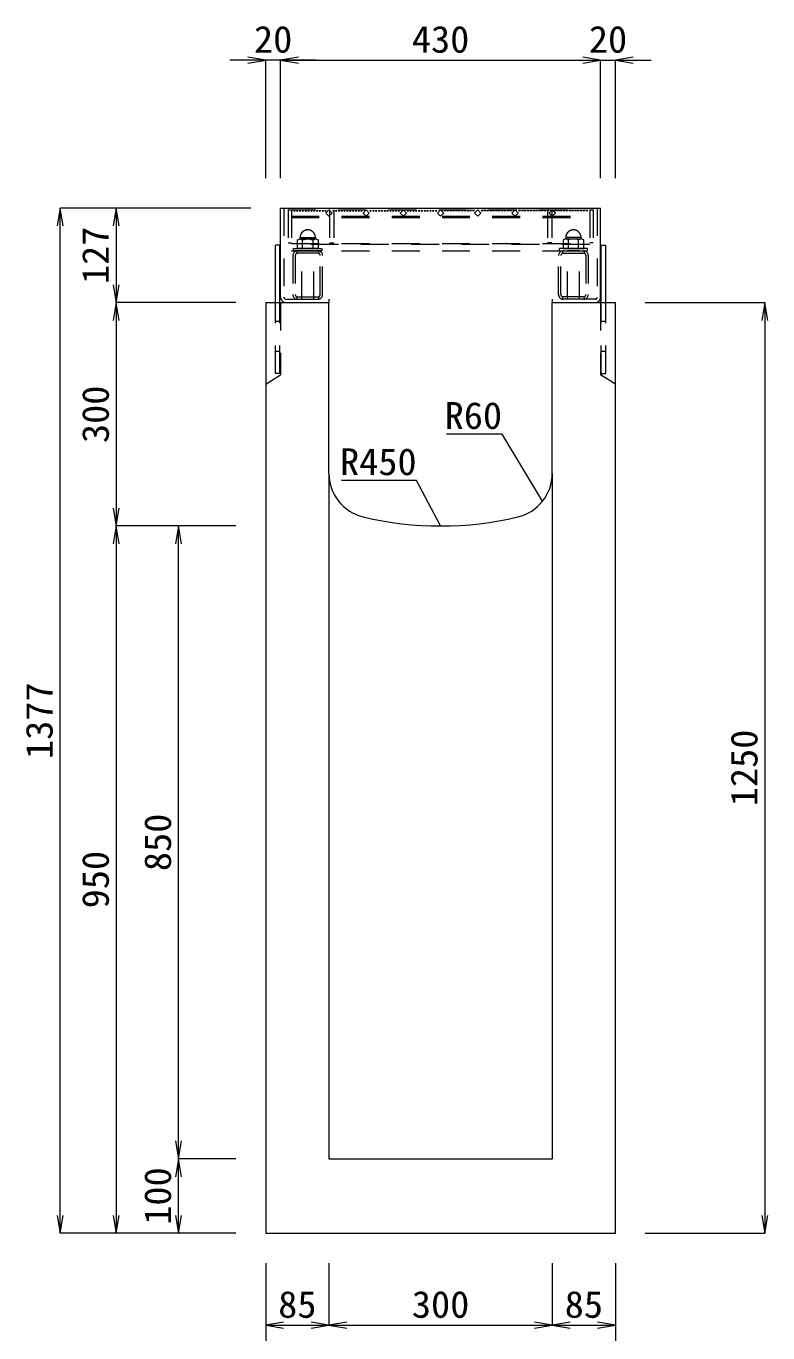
# Model space of a CAD drawing. Units: millimetres at full size; some dimension numbers follow another scale. Extents: x -734 to 58102, y 49499 to 87169.
# Drawn here: x 12753 to 13749, y 64839 to 66594 of the extents above; entities that cross this region are included whole.
import ezdxf
from ezdxf.enums import TextEntityAlignment as Align

# ---------------------------------------------------------------- set-up
doc = ezdxf.new("R2010")
doc.units = ezdxf.units.MM
doc.header["$LTSCALE"] = 50
doc.linetypes.add('USER1', pattern=[1.35, 0.75, -0.6])
for name, color, linetype, lineweight in [('寸法線', 7, 'Continuous', 13), ('引出線', 4, 'Continuous', 13), ('本体', 2, 'Continuous', 20), ('ｸﾞﾚｰﾁﾝｸﾞ', 7, 'USER1', 9)]:
    doc.layers.add(name, color=color, linetype=linetype, lineweight=lineweight)
doc.styles.add('ＭＳ 明朝', font='')
doc.styles.get('ＭＳ 明朝').set_extended_font_data('MS Mincho')

# ---------------------------------------------------------------- blocks, each defined once
blk = doc.blocks.new('open_arrow')
at = {"color": 0, "linetype": 'Continuous', "lineweight": -2}
blk.add_lwpolyline([(7.5, 1.25), (0, 0), (7.5, -1.25)], dxfattribs=at)

msp = doc.modelspace()

# ---------------------------------------------------------------- linework, layer by layer
at = {"layer": '寸法線'}
for p, q in [((13142.5, 66548.39), (13026.5, 66548.39)), ((13074.5, 66389.67), (13074.5, 66548.39)), ((13094.5, 66548.39), (13524.5, 66548.39)), ((13094.5, 66389.67), (13094.5, 66548.39)), ((13094.5, 66389.67), (13094.5, 66548.39)), ((13476.5, 66548.39), (13592.5, 66548.39)), ((13524.5, 66389.67), (13524.5, 66548.39)), ((13524.5, 66389.67), (13524.5, 66548.39)), ((13544.5, 66389.67), (13544.5, 66548.39)), ((12798.14, 64972.65), (12798.14, 66349.65)), ((13054.48, 66349.65), (12798.14, 66349.65)), ((12873.69, 66349.65), (12873.69, 66222.65)), ((13054.48, 66349.65), (12873.69, 66349.65)), ((13034.48, 66222.65), (12873.69, 66222.65)), ((12873.69, 66222.65), (12873.69, 65922.65)), ((13034.48, 66222.65), (12873.69, 66222.65)), ((13584.52, 66222.65), (13745.31, 66222.65)), ((13745.31, 66222.65), (13745.31, 64972.65)), ((12873.69, 65922.65), (12873.69, 64972.65)), ((13034.48, 65922.65), (12873.69, 65922.65)), ((13034.48, 65922.65), (12873.69, 65922.65)), ((12957.29, 65072.65), (12957.29, 65922.65)), ((13034.48, 65922.65), (12957.29, 65922.65)), ((13034.48, 65072.65), (12957.29, 65072.65)), ((12957.29, 64972.65), (12957.29, 65072.65)), ((13034.48, 65072.65), (12957.29, 65072.65)), ((13034.48, 64972.65), (12798.14, 64972.65)), ((13034.48, 64972.65), (12873.69, 64972.65)), ((13034.48, 64972.65), (12957.29, 64972.65)), ((13584.52, 64972.65), (13745.31, 64972.65)), ((13074.5, 64932.63), (13074.5, 64770.06)), ((13074.5, 64932.63), (13074.5, 64849.11)), ((13159.5, 64932.63), (13159.5, 64849.11)), ((13159.5, 64932.63), (13159.5, 64849.11)), ((13459.5, 64932.63), (13459.5, 64849.11)), ((13459.5, 64932.63), (13459.5, 64849.11)), ((13544.5, 64932.63), (13544.5, 64770.06)), ((13544.5, 64932.63), (13544.5, 64849.11)), ((13074.5, 64849.11), (13159.5, 64849.11)), ((13159.5, 64849.11), (13459.5, 64849.11)), ((13459.5, 64849.11), (13544.5, 64849.11))]:
    msp.add_line(p, q, dxfattribs=at)
at = {"layer": '引出線'}
for points in [[(13446.57, 65955.96), (13392.16, 66045.86), (13317.49, 66045.86)], [(13309.5, 65922.65), (13277.28, 65983.79), (13176.27, 65983.79)]]:
    msp.add_lwpolyline(points, dxfattribs=at)
at = {"layer": '本体'}
for p, q in [((13074.5, 66222.65), (13074.5, 64972.65)), ((13074.5, 66222.65), (13159.5, 66222.65)), ((13159.5, 65993.17), (13159.5, 66222.65)), ((13459.5, 65993.17), (13459.5, 66222.65)), ((13459.5, 66222.65), (13544.5, 66222.65)), ((13544.5, 64972.65), (13544.5, 66222.65)), ((13159.5, 65993.17), (13159.5, 65072.65)), ((13459.5, 65993.17), (13459.5, 65072.65)), ((13159.5, 65072.65), (13459.5, 65072.65)), ((13074.5, 64972.65), (13544.5, 64972.65))]:
    msp.add_line(p, q, dxfattribs=at)
at = {"layer": '本体', "linetype": 'USER1', "lineweight": 9}
for p, q in [((13094.51, 66222.65), (13094.51, 66125.65)), ((13524.51, 66222.65), (13524.51, 66125.65)), ((13074.51, 66113.14), (13094.51, 66125.65)), ((13544.51, 66113.14), (13524.51, 66125.65))]:
    msp.add_line(p, q, dxfattribs=at)
at = {"layer": '本体'}
for centre, radius, start, end in [((13219.5, 65993.17), 60, 180, 256.65785), ((13399.5, 65993.17), 60, 283.34237, 0), ((13309.5, 66372.65), 450, 256.65777, 283.34225)]:
    msp.add_arc(centre, radius, start, end, dxfattribs=at)
at = {"layer": 'ｸﾞﾚｰﾁﾝｸﾞ', "linetype": 'Continuous'}
for p, q in [((13094.5, 66349.65), (13524.5, 66349.65)), ((13094.5, 66230.28), (13094.5, 66349.65)), ((13524.5, 66222.65), (13524.5, 66349.65)), ((13093.5, 66299.64), (13087.5, 66299.64)), ((13087.5, 66222.65), (13087.5, 66299.64)), ((13093.5, 66222.65), (13093.5, 66299.64)), ((13525.5, 66299.64), (13531.5, 66299.64)), ((13525.5, 66222.65), (13525.5, 66299.64)), ((13531.5, 66222.65), (13531.5, 66299.64))]:
    msp.add_line(p, q, dxfattribs=at)
at = {"layer": 'ｸﾞﾚｰﾁﾝｸﾞ'}
for p, q in [((13099, 66349.65), (13099, 66230.15)), ((13104.5, 66347.15), (13104.5, 66303.15)), ((13109, 66347.15), (13109, 66303.15)), ((13109, 66347.15), (13109, 66292.15)), ((13112.2, 66347.15), (13113.1, 66345.05)), ((13113.1, 66345.05), (13114, 66347.15)), ((13116, 66347.15), (13116.9, 66345.05)), ((13116.9, 66345.05), (13117.8, 66347.15)), ((13119.8, 66347.15), (13120.7, 66345.05)), ((13120.7, 66345.05), (13121.6, 66347.15)), ((13123.6, 66347.15), (13124.5, 66345.05)), ((13124.5, 66345.05), (13125.4, 66347.15)), ((13127.4, 66347.15), (13128.3, 66345.05)), ((13128.3, 66345.05), (13129.2, 66347.15)), ((13131.2, 66347.15), (13132.1, 66345.05)), ((13132.1, 66345.05), (13133, 66347.15)), ((13135, 66347.15), (13135.9, 66345.05)), ((13135.9, 66345.05), (13136.8, 66347.15)), ((13138.8, 66347.15), (13139.7, 66345.05)), ((13139.7, 66345.05), (13140.6, 66347.15)), ((13142.6, 66347.15), (13143.5, 66345.05)), ((13143.5, 66345.05), (13144.4, 66347.15)), ((13146.4, 66347.15), (13147.3, 66345.05)), ((13147.3, 66345.05), (13148.2, 66347.15)), ((13150.2, 66347.15), (13151.1, 66345.05)), ((13151.1, 66345.05), (13152, 66347.15)), ((13154, 66347.15), (13154.9, 66345.05)), ((13154.9, 66345.05), (13155.8, 66347.15)), ((13159.5, 66347.15), (13155.26, 66342.91)), ((13163.74, 66342.91), (13159.5, 66347.15)), ((13160, 66347.15), (13160, 66303.15)), ((13164.5, 66347.15), (13165.4, 66345.05)), ((13165.4, 66345.05), (13166.3, 66347.15)), ((13166, 66347.15), (13166, 66303.15)), ((13168.3, 66347.15), (13169.2, 66345.05)), ((13169.2, 66345.05), (13170.1, 66347.15)), ((13172.1, 66347.15), (13173, 66345.05)), ((13173, 66345.05), (13173.9, 66347.15)), ((13175.9, 66347.15), (13176.8, 66345.05)), ((13176.8, 66345.05), (13177.7, 66347.15)), ((13179.7, 66347.15), (13180.6, 66345.05)), ((13180.6, 66345.05), (13181.5, 66347.15)), ((13183.5, 66347.15), (13184.4, 66345.05)), ((13184.4, 66345.05), (13185.3, 66347.15)), ((13187.3, 66347.15), (13188.2, 66345.05)), ((13188.2, 66345.05), (13189.1, 66347.15)), ((13191.1, 66347.15), (13192, 66345.05)), ((13192, 66345.05), (13192.9, 66347.15)), ((13194.9, 66347.15), (13195.8, 66345.05)), ((13195.8, 66345.05), (13196.7, 66347.15)), ((13198.7, 66347.15), (13199.6, 66345.05)), ((13199.6, 66345.05), (13200.5, 66347.15)), ((13202.5, 66347.15), (13203.4, 66345.05)), ((13203.4, 66345.05), (13204.3, 66347.15)), ((13209.5, 66347.15), (13205.26, 66342.91)), ((13213.74, 66342.91), (13209.5, 66347.15)), ((13214.5, 66347.15), (13215.4, 66345.05)), ((13215.4, 66345.05), (13216.3, 66347.15)), ((13218.3, 66347.15), (13219.2, 66345.05)), ((13219.2, 66345.05), (13220.1, 66347.15)), ((13222.1, 66347.15), (13223, 66345.05)), ((13223, 66345.05), (13223.9, 66347.15)), ((13225.9, 66347.15), (13226.8, 66345.05)), ((13226.8, 66345.05), (13227.7, 66347.15)), ((13229.7, 66347.15), (13230.6, 66345.05)), ((13230.6, 66345.05), (13231.5, 66347.15)), ((13233.5, 66347.15), (13234.4, 66345.05)), ((13234.4, 66345.05), (13235.3, 66347.15)), ((13237.3, 66347.15), (13238.2, 66345.05)), ((13238.2, 66345.05), (13239.1, 66347.15)), ((13241.1, 66347.15), (13242, 66345.05)), ((13242, 66345.05), (13242.9, 66347.15)), ((13244.9, 66347.15), (13245.8, 66345.05)), ((13245.8, 66345.05), (13246.7, 66347.15)), ((13248.7, 66347.15), (13249.6, 66345.05)), ((13249.6, 66345.05), (13250.5, 66347.15)), ((13252.5, 66347.15), (13253.4, 66345.05)), ((13253.4, 66345.05), (13254.3, 66347.15)), ((13259.5, 66347.15), (13255.26, 66342.91)), ((13263.74, 66342.91), (13259.5, 66347.15)), ((13264.5, 66347.15), (13265.4, 66345.05)), ((13265.4, 66345.05), (13266.3, 66347.15)), ((13268.3, 66347.15), (13269.2, 66345.05)), ((13269.2, 66345.05), (13270.1, 66347.15)), ((13272.1, 66347.15), (13273, 66345.05)), ((13273, 66345.05), (13273.9, 66347.15)), ((13275.9, 66347.15), (13276.8, 66345.05)), ((13276.8, 66345.05), (13277.7, 66347.15)), ((13279.7, 66347.15), (13280.6, 66345.05)), ((13280.6, 66345.05), (13281.5, 66347.15)), ((13283.5, 66347.15), (13284.4, 66345.05)), ((13284.4, 66345.05), (13285.3, 66347.15)), ((13287.3, 66347.15), (13288.2, 66345.05)), ((13288.2, 66345.05), (13289.1, 66347.15)), ((13291.1, 66347.15), (13292, 66345.05)), ((13292, 66345.05), (13292.9, 66347.15)), ((13294.9, 66347.15), (13295.8, 66345.05)), ((13295.8, 66345.05), (13296.7, 66347.15)), ((13298.7, 66347.15), (13299.6, 66345.05)), ((13299.6, 66345.05), (13300.5, 66347.15)), ((13302.5, 66347.15), (13303.4, 66345.05)), ((13303.4, 66345.05), (13304.3, 66347.15)), ((13309.5, 66347.15), (13305.26, 66342.91)), ((13309.5, 66347.15), (13313.74, 66342.91)), ((13315.6, 66345.05), (13314.7, 66347.15)), ((13316.5, 66347.15), (13315.6, 66345.05)), ((13319.4, 66345.05), (13318.5, 66347.15)), ((13320.3, 66347.15), (13319.4, 66345.05)), ((13323.2, 66345.05), (13322.3, 66347.15)), ((13324.1, 66347.15), (13323.2, 66345.05)), ((13327, 66345.05), (13326.1, 66347.15)), ((13327.9, 66347.15), (13327, 66345.05)), ((13330.8, 66345.05), (13329.9, 66347.15)), ((13331.7, 66347.15), (13330.8, 66345.05)), ((13334.6, 66345.05), (13333.7, 66347.15)), ((13335.5, 66347.15), (13334.6, 66345.05)), ((13338.4, 66345.05), (13337.5, 66347.15)), ((13339.3, 66347.15), (13338.4, 66345.05)), ((13342.2, 66345.05), (13341.3, 66347.15)), ((13343.1, 66347.15), (13342.2, 66345.05)), ((13346, 66345.05), (13345.1, 66347.15)), ((13346.9, 66347.15), (13346, 66345.05)), ((13349.8, 66345.05), (13348.9, 66347.15)), ((13350.7, 66347.15), (13349.8, 66345.05)), ((13353.6, 66345.05), (13352.7, 66347.15)), ((13354.5, 66347.15), (13353.6, 66345.05)), ((13355.26, 66342.91), (13359.5, 66347.15)), ((13359.5, 66347.15), (13363.74, 66342.91)), ((13365.6, 66345.05), (13364.7, 66347.15)), ((13366.5, 66347.15), (13365.6, 66345.05)), ((13369.4, 66345.05), (13368.5, 66347.15)), ((13370.3, 66347.15), (13369.4, 66345.05)), ((13373.2, 66345.05), (13372.3, 66347.15)), ((13374.1, 66347.15), (13373.2, 66345.05)), ((13377, 66345.05), (13376.1, 66347.15)), ((13377.9, 66347.15), (13377, 66345.05)), ((13380.8, 66345.05), (13379.9, 66347.15)), ((13381.7, 66347.15), (13380.8, 66345.05)), ((13384.6, 66345.05), (13383.7, 66347.15)), ((13385.5, 66347.15), (13384.6, 66345.05)), ((13388.4, 66345.05), (13387.5, 66347.15)), ((13389.3, 66347.15), (13388.4, 66345.05)), ((13392.2, 66345.05), (13391.3, 66347.15)), ((13393.1, 66347.15), (13392.2, 66345.05)), ((13396, 66345.05), (13395.1, 66347.15)), ((13396.9, 66347.15), (13396, 66345.05)), ((13399.8, 66345.05), (13398.9, 66347.15)), ((13400.7, 66347.15), (13399.8, 66345.05)), ((13403.6, 66345.05), (13402.7, 66347.15)), ((13404.5, 66347.15), (13403.6, 66345.05)), ((13405.26, 66342.91), (13409.5, 66347.15)), ((13409.5, 66347.15), (13413.74, 66342.91)), ((13415.6, 66345.05), (13414.7, 66347.15)), ((13416.5, 66347.15), (13415.6, 66345.05)), ((13419.4, 66345.05), (13418.5, 66347.15)), ((13420.3, 66347.15), (13419.4, 66345.05)), ((13423.2, 66345.05), (13422.3, 66347.15)), ((13424.1, 66347.15), (13423.2, 66345.05)), ((13427, 66345.05), (13426.1, 66347.15)), ((13427.9, 66347.15), (13427, 66345.05)), ((13430.8, 66345.05), (13429.9, 66347.15)), ((13431.7, 66347.15), (13430.8, 66345.05)), ((13434.6, 66345.05), (13433.7, 66347.15)), ((13435.5, 66347.15), (13434.6, 66345.05)), ((13438.4, 66345.05), (13437.5, 66347.15)), ((13439.3, 66347.15), (13438.4, 66345.05)), ((13442.2, 66345.05), (13441.3, 66347.15)), ((13443.1, 66347.15), (13442.2, 66345.05)), ((13446, 66345.05), (13445.1, 66347.15)), ((13446.9, 66347.15), (13446, 66345.05)), ((13449.8, 66345.05), (13448.9, 66347.15)), ((13450.7, 66347.15), (13449.8, 66345.05)), ((13453.6, 66345.05), (13452.7, 66347.15)), ((13453, 66347.15), (13453, 66303.15)), ((13454.5, 66347.15), (13453.6, 66345.05)), ((13455.26, 66342.91), (13459.5, 66347.15)), ((13459, 66347.15), (13459, 66303.15)), ((13459.5, 66347.15), (13463.74, 66342.91)), ((13464.1, 66345.05), (13463.2, 66347.15)), ((13465, 66347.15), (13464.1, 66345.05)), ((13467.9, 66345.05), (13467, 66347.15)), ((13468.8, 66347.15), (13467.9, 66345.05)), ((13471.7, 66345.05), (13470.8, 66347.15)), ((13472.6, 66347.15), (13471.7, 66345.05)), ((13475.5, 66345.05), (13474.6, 66347.15)), ((13476.4, 66347.15), (13475.5, 66345.05)), ((13479.3, 66345.05), (13478.4, 66347.15)), ((13480.2, 66347.15), (13479.3, 66345.05)), ((13483.1, 66345.05), (13482.2, 66347.15)), ((13484, 66347.15), (13483.1, 66345.05)), ((13486.9, 66345.05), (13486, 66347.15)), ((13487.8, 66347.15), (13486.9, 66345.05)), ((13490.7, 66345.05), (13489.8, 66347.15)), ((13491.6, 66347.15), (13490.7, 66345.05)), ((13494.5, 66345.05), (13493.6, 66347.15)), ((13495.4, 66347.15), (13494.5, 66345.05)), ((13498.3, 66345.05), (13497.4, 66347.15)), ((13499.2, 66347.15), (13498.3, 66345.05)), ((13502.1, 66345.05), (13501.2, 66347.15)), ((13503, 66347.15), (13502.1, 66345.05)), ((13505.9, 66345.05), (13505, 66347.15)), ((13506.8, 66347.15), (13505.9, 66345.05)), ((13510, 66347.15), (13510, 66303.15)), ((13510, 66347.15), (13510, 66292.15)), ((13514.5, 66347.15), (13514.5, 66303.15)), ((13520, 66349.65), (13520, 66230.15)), ((13109, 66338.65), (13510, 66338.65)), ((13109, 66337.15), (13510, 66337.15)), ((13155.26, 66342.91), (13159.5, 66338.66)), ((13159.5, 66338.66), (13163.74, 66342.91)), ((13159.5, 66338.66), (13160, 66339.16)), ((13205.26, 66342.91), (13209.5, 66338.66)), ((13209.5, 66338.66), (13213.74, 66342.91)), ((13255.26, 66342.91), (13259.5, 66338.66)), ((13259.5, 66338.66), (13263.74, 66342.91)), ((13305.26, 66342.91), (13309.5, 66338.66)), ((13313.74, 66342.91), (13309.5, 66338.66)), ((13359.5, 66338.66), (13355.26, 66342.91)), ((13363.74, 66342.91), (13359.5, 66338.66)), ((13409.5, 66338.66), (13405.26, 66342.91)), ((13413.74, 66342.91), (13409.5, 66338.66)), ((13459.5, 66338.66), (13455.26, 66342.91)), ((13459.5, 66338.66), (13459, 66339.16)), ((13463.74, 66342.91), (13459.5, 66338.66)), ((13120.61, 66310.15), (13141.39, 66310.15)), ((13120.61, 66308.15), (13120.61, 66310.15)), ((13141.39, 66310.15), (13141.39, 66308.15)), ((13498.39, 66310.15), (13477.61, 66310.15)), ((13477.61, 66310.15), (13477.61, 66308.15)), ((13498.39, 66308.15), (13498.39, 66310.15)), ((13104.5, 66303.15), (13109, 66303.15)), ((13109, 66302.15), (13510, 66302.15)), ((13510, 66300.65), (13109, 66300.65)), ((13112, 66295.15), (13150, 66295.15)), ((13112, 66295.15), (13131, 66295.15)), ((13112, 66292.15), (13112, 66295.15)), ((13117.15, 66306.95), (13120.61, 66308.15)), ((13117.15, 66295.15), (13117.15, 66306.95)), ((13131, 66295.15), (13117.15, 66295.15)), ((13120.61, 66308.15), (13124.08, 66306.95)), ((13141.39, 66308.15), (13120.61, 66308.15)), ((13124.08, 66306.95), (13131, 66308.15)), ((13124.08, 66295.15), (13124.08, 66306.95)), ((13131, 66295.15), (13124.08, 66295.15)), ((13131, 66308.15), (13137.93, 66306.95)), ((13144.85, 66295.15), (13131, 66295.15)), ((13137.93, 66306.95), (13141.39, 66308.15)), ((13137.93, 66306.95), (13137.93, 66295.15)), ((13141.39, 66308.15), (13144.85, 66306.95)), ((13144.85, 66306.95), (13144.85, 66295.15)), ((13150, 66295.15), (13150, 66292.15)), ((13160, 66303.15), (13166, 66303.15)), ((13459, 66303.15), (13453, 66303.15)), ((13507, 66295.15), (13469, 66295.15)), ((13469, 66295.15), (13469, 66292.15)), ((13477.61, 66308.15), (13474.15, 66306.95)), ((13474.15, 66306.95), (13474.15, 66295.15)), ((13474.15, 66295.15), (13488, 66295.15)), ((13481.07, 66306.95), (13477.61, 66308.15)), ((13477.61, 66308.15), (13498.39, 66308.15)), ((13488, 66308.15), (13481.07, 66306.95)), ((13481.07, 66306.95), (13481.07, 66295.15)), ((13494.92, 66306.95), (13488, 66308.15)), ((13488, 66295.15), (13501.85, 66295.15)), ((13507, 66295.15), (13488, 66295.15)), ((13488, 66295.15), (13494.92, 66295.15)), ((13498.39, 66308.15), (13494.92, 66306.95)), ((13494.92, 66295.15), (13494.92, 66306.95)), ((13501.85, 66306.95), (13498.39, 66308.15)), ((13501.85, 66295.15), (13501.85, 66306.95)), ((13507, 66292.15), (13507, 66295.15)), ((13514.5, 66303.15), (13510, 66303.15)), ((13109, 66292.15), (13510, 66292.15)), ((13111, 66285.75), (13111, 66233.55)), ((13150, 66292.15), (13112, 66292.15)), ((13114.2, 66285.75), (13114.2, 66233.55)), ((13116.5, 66292.09), (13116.5, 66288.82)), ((13144.6, 66292.15), (13117.4, 66292.15)), ((13144.6, 66292.15), (13117.4, 66292.15)), ((13144.6, 66288.95), (13117.4, 66288.95)), ((13123, 66227.15), (13123, 66292.15)), ((13123, 66292.15), (13139, 66292.15)), ((13139, 66227.15), (13139, 66292.15)), ((13145.5, 66292.09), (13145.5, 66288.82)), ((13147.8, 66233.55), (13147.8, 66285.75)), ((13151, 66233.55), (13151, 66285.75)), ((13468, 66233.55), (13468, 66285.75)), ((13469, 66292.15), (13507, 66292.15)), ((13471.2, 66233.55), (13471.2, 66285.75)), ((13473.5, 66292.09), (13473.5, 66288.82)), ((13474.4, 66292.15), (13501.6, 66292.15)), ((13474.4, 66292.15), (13501.6, 66292.15)), ((13474.4, 66288.95), (13501.6, 66288.95)), ((13480, 66227.15), (13480, 66292.15)), ((13496, 66292.15), (13480, 66292.15)), ((13496, 66227.15), (13496, 66292.15)), ((13502.5, 66292.09), (13502.5, 66288.82)), ((13504.8, 66285.75), (13504.8, 66233.55)), ((13508, 66285.75), (13508, 66233.55)), ((13087.5, 66127.65), (13087.5, 66222.65)), ((13093.5, 66127.65), (13093.5, 66222.65)), ((13102, 66227.15), (13159.5, 66227.15)), ((13116.5, 66230.48), (13116.5, 66227.21)), ((13117.4, 66230.35), (13144.6, 66230.35)), ((13117.4, 66227.15), (13144.6, 66227.15)), ((13145.5, 66230.48), (13145.5, 66227.21)), ((13159.5, 66227.15), (13159.5, 66222.65)), ((13517, 66227.15), (13459.5, 66227.15)), ((13459.5, 66227.15), (13459.5, 66222.65)), ((13473.5, 66230.48), (13473.5, 66227.21)), ((13501.6, 66230.35), (13474.4, 66230.35)), ((13501.6, 66227.15), (13474.4, 66227.15)), ((13502.5, 66230.48), (13502.5, 66227.21)), ((13525.5, 66127.65), (13525.5, 66222.65)), ((13531.5, 66127.65), (13531.5, 66222.65)), ((13087.5, 66197.65), (13093.5, 66197.65)), ((13525.5, 66197.65), (13531.5, 66197.65)), ((13087.5, 66157.65), (13093.5, 66157.65)), ((13525.5, 66157.65), (13531.5, 66157.65)), ((13093.5, 66127.65), (13087.5, 66127.65)), ((13525.5, 66127.65), (13531.5, 66127.65))]:
    msp.add_line(p, q, dxfattribs=at)
at = {"layer": 'ｸﾞﾚｰﾁﾝｸﾞ', "lineweight": 5}
msp.add_line((13104.5, 66347.15), (13514.5, 66347.15), dxfattribs=at)
at = {"layer": 'ｸﾞﾚｰﾁﾝｸﾞ'}
for centre, radius, start, end in [((13131, 66310.15), 10.25, 0, 180), ((13488, 66310.15), 10.25, 0, 180), ((13117.4, 66285.75), 6.4, 90, 180), ((13117.4, 66285.75), 3.2, 90, 180), ((13144.6, 66285.75), 6.4, 0, 90), ((13144.6, 66285.75), 3.2, 0, 90), ((13474.4, 66285.75), 6.4, 90, 180), ((13474.4, 66285.75), 3.2, 90, 180), ((13501.6, 66285.75), 6.4, 0, 90), ((13501.6, 66285.75), 3.2, 0, 90), ((13102, 66230.15), 7.5, 179.01874, 270), ((13102, 66230.15), 3, 180, 270), ((13117.4, 66233.55), 6.4, 180, 270), ((13117.4, 66233.55), 3.2, 180, 270), ((13144.6, 66233.55), 6.4, 270, 0), ((13144.6, 66233.55), 3.2, 270, 0), ((13474.4, 66233.55), 6.4, 180, 270), ((13474.4, 66233.55), 3.2, 180, 270), ((13501.6, 66233.55), 6.4, 270, 0), ((13501.6, 66233.55), 3.2, 270, 0), ((13517, 66230.15), 7.5, 270, 0), ((13517, 66230.15), 3, 270, 0)]:
    msp.add_arc(centre, radius, start, end, dxfattribs=at)

# ---------------------------------------------------------------- block references
at = {"layer": '寸法線', "xscale": 3.2, "yscale": 3.2}
for p, rotation in [((13074.5, 66548.39), 180), ((13524.5, 66548.39), 180), ((13524.5, 66548.39), 180), ((12798.14, 66349.65), 270), ((12873.69, 66349.65), 270), ((12873.69, 66222.65), 90), ((12873.69, 66222.65), 270), ((13745.31, 66222.65), 270), ((12873.69, 65922.65), 90), ((12873.69, 65922.65), 270), ((12957.29, 65922.65), 270), ((12957.29, 65072.65), 90), ((12957.29, 65072.65), 270), ((12798.14, 64972.65), 90), ((12873.69, 64972.65), 90), ((12957.29, 64972.65), 90), ((13745.31, 64972.65), 90), ((13159.5, 64849.11), 180), ((13459.5, 64849.11), 180), ((13544.5, 64849.11), 180)]:
    msp.add_blockref('open_arrow', p, dxfattribs=dict(at, rotation=rotation))
for p in [(13094.5, 66548.39), (13094.5, 66548.39), (13544.5, 66548.39), (13074.5, 64849.11), (13159.5, 64849.11), (13459.5, 64849.11)]:
    msp.add_blockref('open_arrow', p, dxfattribs=at)
at = {"layer": '引出線', "xscale": 0.0533, "yscale": 0.0533}
for p, rotation in [((13446.57, 65955.96), 121.2), ((13309.5, 65922.65), 117.8)]:
    msp.add_blockref('open_arrow', p, dxfattribs=dict(at, rotation=rotation))

# ---------------------------------------------------------------- texts
at = {"layer": '寸法線', "style": 'ＭＳ 明朝', "width": 1.05}
for s, p in [('20', (13084.5, 66576.41)), ('430', (13309.5, 66576.41)), ('20', (13534.5, 66576.41)), ('85', (13117, 64877.13)), ('300', (13309.5, 64877.13)), ('85', (13502, 64877.13))]:
    msp.add_text(s, height=36.03, dxfattribs=at).set_placement(p, align=Align.MIDDLE_CENTER)
for s, p in [('127', (12845.67, 66286.15)), ('300', (12845.67, 66072.65)), ('1377', (12770.12, 65661.15)), ('1250', (13717.29, 65597.65)), ('850', (12929.27, 65497.65)), ('950', (12845.67, 65447.65)), ('100', (12929.27, 65022.65))]:
    msp.add_text(s, height=36.03, rotation=90, dxfattribs=at).set_placement(p, align=Align.MIDDLE_CENTER)
at = {"layer": '引出線', "style": 'ＭＳ 明朝', "width": 1.05}
for s, p in [('R60', (13392.16, 66089.06)), ('R450', (13277.28, 66026.99))]:
    msp.add_text(s, height=36.03, dxfattribs=at).set_placement(p, align=Align.TOP_RIGHT)

doc.saveas('drawing.dxf')
